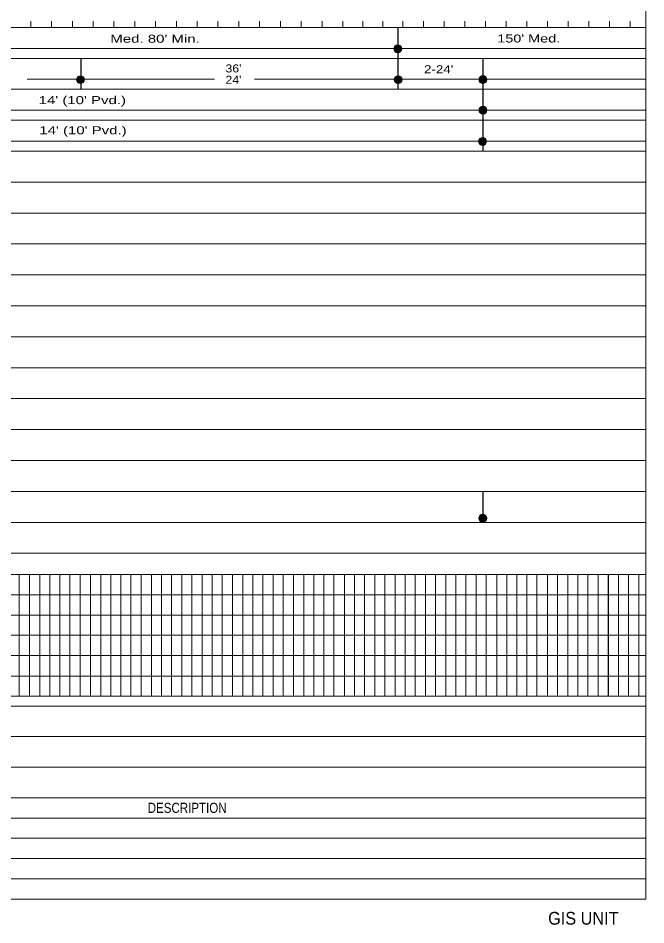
# Model space of a CAD drawing. Extents: x 2156451 to 2158122, y 1158604 to 1159893.
# Drawn here: x 2157646 to 2158117, y 1158604 to 1159284 of the extents above; entities that cross this region are included whole.
import ezdxf
from ezdxf.enums import TextEntityAlignment as Align

# ---------------------------------------------------------------- set-up
doc = ezdxf.new("R2010")
doc.units = 0
doc.header["$LTSCALE"] = 2.4
doc.layers.add('1', color=7, linetype='Continuous', lineweight=13)

msp = doc.modelspace()

# ---------------------------------------------------------------- hatches: boundary and pattern name
at = {"layer": '1'}
for points in [[(2157933.948, 1159260.883, 1), (2157928.059, 1159260.883, 1)], [(2157695.938, 1159237.711, 1), (2157690.049, 1159237.711, 1)], [(2157934.231, 1159237.703, 1), (2157928.342, 1159237.703, 1)], [(2157997.813, 1159237.717, 1), (2157991.924, 1159237.717, 1)], [(2157997.813, 1159214.819, 1), (2157991.924, 1159214.819, 1)], [(2157997.531, 1159191.354, 1), (2157991.642, 1159191.354, 1)], [(2157997.68, 1158908.785, 1), (2157991.791, 1158908.785, 1)]]:
    msp.add_hatch(color=256, dxfattribs=at).paths.add_polyline_path(points)

# ---------------------------------------------------------------- linework, layer by layer
for p, q in [((2158117.052, 1159291.732), (2158117.052, 1158623.19)), ((2157655.784, 1159281.524), (2157655.784, 1159276.792)), ((2157671.384, 1159281.524), (2157671.384, 1159276.792)), ((2157686.984, 1159281.524), (2157686.984, 1159276.792)), ((2157702.584, 1159281.524), (2157702.584, 1159276.792)), ((2157718.184, 1159281.524), (2157718.184, 1159276.792)), ((2157733.784, 1159281.524), (2157733.784, 1159276.792)), ((2157749.384, 1159281.524), (2157749.384, 1159276.792)), ((2157764.984, 1159281.524), (2157764.984, 1159276.792)), ((2157780.584, 1159281.524), (2157780.584, 1159276.792)), ((2157796.184, 1159281.524), (2157796.184, 1159276.792)), ((2157811.784, 1159281.524), (2157811.784, 1159276.792)), ((2157827.384, 1159281.524), (2157827.384, 1159276.792)), ((2157842.984, 1159281.524), (2157842.984, 1159276.792)), ((2157858.584, 1159281.524), (2157858.584, 1159276.792)), ((2157874.184, 1159281.524), (2157874.184, 1159276.792)), ((2157889.784, 1159281.524), (2157889.784, 1159276.792)), ((2157904.784, 1159281.524), (2157904.784, 1159276.792)), ((2157919.784, 1159281.524), (2157919.784, 1159276.792)), ((2157934.784, 1159281.524), (2157934.784, 1159276.792)), ((2157950.284, 1159281.524), (2157950.284, 1159276.792)), ((2157965.784, 1159281.524), (2157965.784, 1159276.792)), ((2157981.284, 1159281.524), (2157981.284, 1159276.792)), ((2157996.784, 1159281.524), (2157996.784, 1159276.792)), ((2158012.284, 1159281.524), (2158012.284, 1159276.792)), ((2158027.784, 1159281.524), (2158027.784, 1159276.792)), ((2158043.284, 1159281.524), (2158043.284, 1159276.792)), ((2158058.784, 1159281.524), (2158058.784, 1159276.792)), ((2158074.284, 1159281.524), (2158074.284, 1159276.792)), ((2158089.784, 1159281.524), (2158089.784, 1159276.792)), ((2158105.284, 1159281.524), (2158105.284, 1159276.792)), ((2156450.942, 1159276.792), (2158117.052, 1159276.792)), ((2156571.284, 1159261.128), (2158117.052, 1159261.128)), ((2156450.942, 1159253.67), (2158117.052, 1159253.67)), ((2157653.068, 1159237.928), (2157793.58, 1159237.928)), ((2157823.552, 1159237.928), (2158117.052, 1159237.928)), ((2156450.942, 1159230.47), (2158117.052, 1159230.47)), ((2157324.598, 1159214.728), (2158117.052, 1159214.728)), ((2156530.524, 1159207.27), (2158117.052, 1159207.27)), ((2157323.582, 1159191.528), (2158117.052, 1159191.528)), ((2156450.942, 1159184.07), (2158117.052, 1159184.07)), ((2156530.524, 1159160.87), (2158117.052, 1159160.87)), ((2156530.524, 1159137.67), (2158117.052, 1159137.67)), ((2156450.942, 1159114.47), (2158117.052, 1159114.47)), ((2156530.524, 1159091.27), (2158117.052, 1159091.27)), ((2156530.524, 1159068.07), (2158117.052, 1159068.07)), ((2156450.942, 1159044.87), (2158117.052, 1159044.87)), ((2156450.942, 1159021.67), (2158117.052, 1159021.67)), ((2156450.942, 1158998.47), (2158117.052, 1158998.47)), ((2156530.524, 1158975.27), (2158117.052, 1158975.27)), ((2156450.942, 1158952.07), (2158117.052, 1158952.07)), ((2156450.942, 1158928.87), (2158117.052, 1158928.87)), ((2156450.942, 1158905.67), (2158117.052, 1158905.67)), ((2156571.284, 1158882.47), (2158117.052, 1158882.47)), ((2156571.284, 1158866.58), (2158117.052, 1158866.58)), ((2157647.082, 1158866.58), (2157647.082, 1158775.264)), ((2157654.768, 1158866.58), (2157654.768, 1158775.264)), ((2157662.454, 1158866.58), (2157662.454, 1158775.264)), ((2157669.958, 1158866.58), (2157669.958, 1158775.264)), ((2157677.644, 1158866.58), (2157677.644, 1158775.264)), ((2157685.146, 1158866.58), (2157685.146, 1158775.264)), ((2157692.832, 1158866.58), (2157692.832, 1158775.264)), ((2157700.518, 1158866.58), (2157700.518, 1158775.264)), ((2157708.204, 1158866.58), (2157708.204, 1158775.264)), ((2157715.708, 1158866.58), (2157715.708, 1158775.264)), ((2157723.21, 1158866.58), (2157723.21, 1158775.264)), ((2157730.896, 1158866.58), (2157730.896, 1158775.264)), ((2157738.582, 1158866.58), (2157738.582, 1158775.264)), ((2157746.268, 1158866.58), (2157746.268, 1158775.264)), ((2157753.772, 1158866.58), (2157753.772, 1158775.264)), ((2157761.274, 1158866.58), (2157761.274, 1158775.264)), ((2157768.96, 1158866.58), (2157768.96, 1158775.264)), ((2157776.646, 1158866.58), (2157776.646, 1158775.264)), ((2157784.332, 1158866.58), (2157784.332, 1158775.264)), ((2157791.836, 1158866.58), (2157791.836, 1158775.264)), ((2157799.338, 1158866.58), (2157799.338, 1158775.264)), ((2157807.024, 1158866.58), (2157807.024, 1158775.264)), ((2157814.71, 1158866.58), (2157814.71, 1158775.264)), ((2157822.396, 1158866.58), (2157822.396, 1158775.264)), ((2157829.9, 1158866.58), (2157829.9, 1158775.264)), ((2157837.586, 1158866.58), (2157837.586, 1158775.264)), ((2157845.088, 1158866.58), (2157845.088, 1158775.264)), ((2157852.774, 1158866.58), (2157852.774, 1158775.264)), ((2157860.46, 1158866.58), (2157860.46, 1158775.264)), ((2157867.964, 1158866.58), (2157867.964, 1158775.264)), ((2157875.65, 1158866.58), (2157875.65, 1158775.264)), ((2157883.152, 1158866.58), (2157883.152, 1158775.264)), ((2157891.022, 1158866.58), (2157891.022, 1158775.264)), ((2157898.524, 1158866.58), (2157898.524, 1158775.264)), ((2157906.028, 1158866.58), (2157906.028, 1158775.264)), ((2157913.714, 1158866.58), (2157913.714, 1158775.264)), ((2157921.216, 1158866.58), (2157921.216, 1158775.264)), ((2157929.086, 1158866.58), (2157929.086, 1158775.264)), ((2157936.588, 1158866.58), (2157936.588, 1158775.264)), ((2157944.092, 1158866.58), (2157944.092, 1158775.264)), ((2157951.778, 1158866.58), (2157951.778, 1158775.264)), ((2157959.28, 1158866.58), (2157959.28, 1158775.264)), ((2157967.15, 1158866.58), (2157967.15, 1158775.264)), ((2157974.652, 1158866.58), (2157974.652, 1158775.264)), ((2157982.156, 1158866.58), (2157982.156, 1158775.264)), ((2157989.842, 1158866.58), (2157989.842, 1158775.264)), ((2157997.344, 1158866.58), (2157997.344, 1158775.264)), ((2158005.214, 1158866.58), (2158005.214, 1158775.264)), ((2158012.716, 1158866.58), (2158012.716, 1158775.264)), ((2158020.402, 1158866.58), (2158020.402, 1158775.264)), ((2158027.906, 1158866.58), (2158027.906, 1158775.264)), ((2158035.408, 1158866.58), (2158035.408, 1158775.264)), ((2158043.278, 1158866.58), (2158043.278, 1158775.264)), ((2158050.78, 1158866.58), (2158050.78, 1158775.264)), ((2158058.466, 1158866.58), (2158058.466, 1158775.264)), ((2158065.97, 1158866.58), (2158065.97, 1158775.264)), ((2158073.472, 1158866.58), (2158073.472, 1158775.264)), ((2158081.342, 1158866.58), (2158081.342, 1158775.264)), ((2158081.342, 1158866.58), (2158081.342, 1158775.264)), ((2158088.844, 1158866.58), (2158088.844, 1158775.264)), ((2158089.028, 1158866.58), (2158089.028, 1158775.264)), ((2158096.53, 1158866.58), (2158096.53, 1158775.264)), ((2158096.53, 1158775.264), (2158096.53, 1158866.58)), ((2158104.034, 1158866.58), (2158104.034, 1158775.264)), ((2158111.902, 1158866.58), (2158111.902, 1158775.264)), ((2156571.284, 1158851.392), (2158117.052, 1158851.392)), ((2156571.284, 1158836.202), (2158117.052, 1158836.202)), ((2156571.284, 1158821.014), (2158117.052, 1158821.014)), ((2156571.284, 1158805.824), (2158117.052, 1158805.824)), ((2156571.284, 1158790.452), (2158117.052, 1158790.452)), ((2156571.284, 1158775.264), (2158117.052, 1158775.264)), ((2156737.938, 1158767.76), (2158117.052, 1158767.76)), ((2156571.284, 1158745.068), (2158117.052, 1158745.068)), ((2156571.284, 1158722.01), (2158117.052, 1158722.01)), ((2156450.942, 1158699.136), (2158117.052, 1158699.136)), ((2157197.818, 1158683.946), (2158117.052, 1158683.946)), ((2157197.818, 1158668.758), (2158117.052, 1158668.758)), ((2157197.818, 1158653.568), (2158117.052, 1158653.568)), ((2157449.808, 1158638.38), (2158117.052, 1158638.38))]:
    msp.add_line(p, q, dxfattribs=at)
at = {"layer": '1', "lineweight": 25}
for p, q in [((2157930.98, 1159276.792), (2157930.98, 1159230.47)), ((2157693.202, 1159253.67), (2157693.202, 1159230.47)), ((2157994.898, 1159253.67), (2157994.898, 1159184.07)), ((2157994.898, 1158928.87), (2157994.898, 1158905.67))]:
    msp.add_line(p, q, dxfattribs=at)
at = {"layer": '1'}
msp.add_lwpolyline([(2156450.942, 1159462.204), (2156450.942, 1158623.19), (2158117.052, 1158623.19)], dxfattribs=at)
for centre in [(2157931.004, 1159260.883), (2157692.993, 1159237.711), (2157931.286, 1159237.703), (2157994.868, 1159237.717), (2157994.868, 1159214.819), (2157994.587, 1159191.354), (2157994.735, 1158908.785)]:
    msp.add_circle(centre, 2.944, dxfattribs=at)

# ---------------------------------------------------------------- texts
for s, width, p in [("Med. 80' Min.", 1.4, (2157715.454, 1159265.362)), ("150' Med.", 1.35, (2158005.598, 1159265.556)), ("36'", 1.15, (2157801.776, 1159243.1)), ("2-24'", 1.25, (2157950.658, 1159242.486)), ("24'", 1.15, (2157801.776, 1159234.6)), ("14' (10' Pvd.)", 1.4, (2157661.712, 1159219.346)), ("14' (10' Pvd.)", 1.4, (2157662.198, 1159196.73))]:
    msp.add_text(s, height=6, dxfattribs=dict(at, width=width)).set_placement(p)
at = {"layer": '1', "width": 0.85}
msp.add_text('DESCRIPTION', height=7.615, dxfattribs=at).set_placement((2157773.066, 1158687.79), align=Align.CENTER)
at = {"layer": '1', "width": 0.95}
msp.add_text('GIS UNIT', height=9.595, dxfattribs=at).set_placement((2158096.581, 1158603.976), align=Align.RIGHT)

doc.saveas('drawing.dxf')
